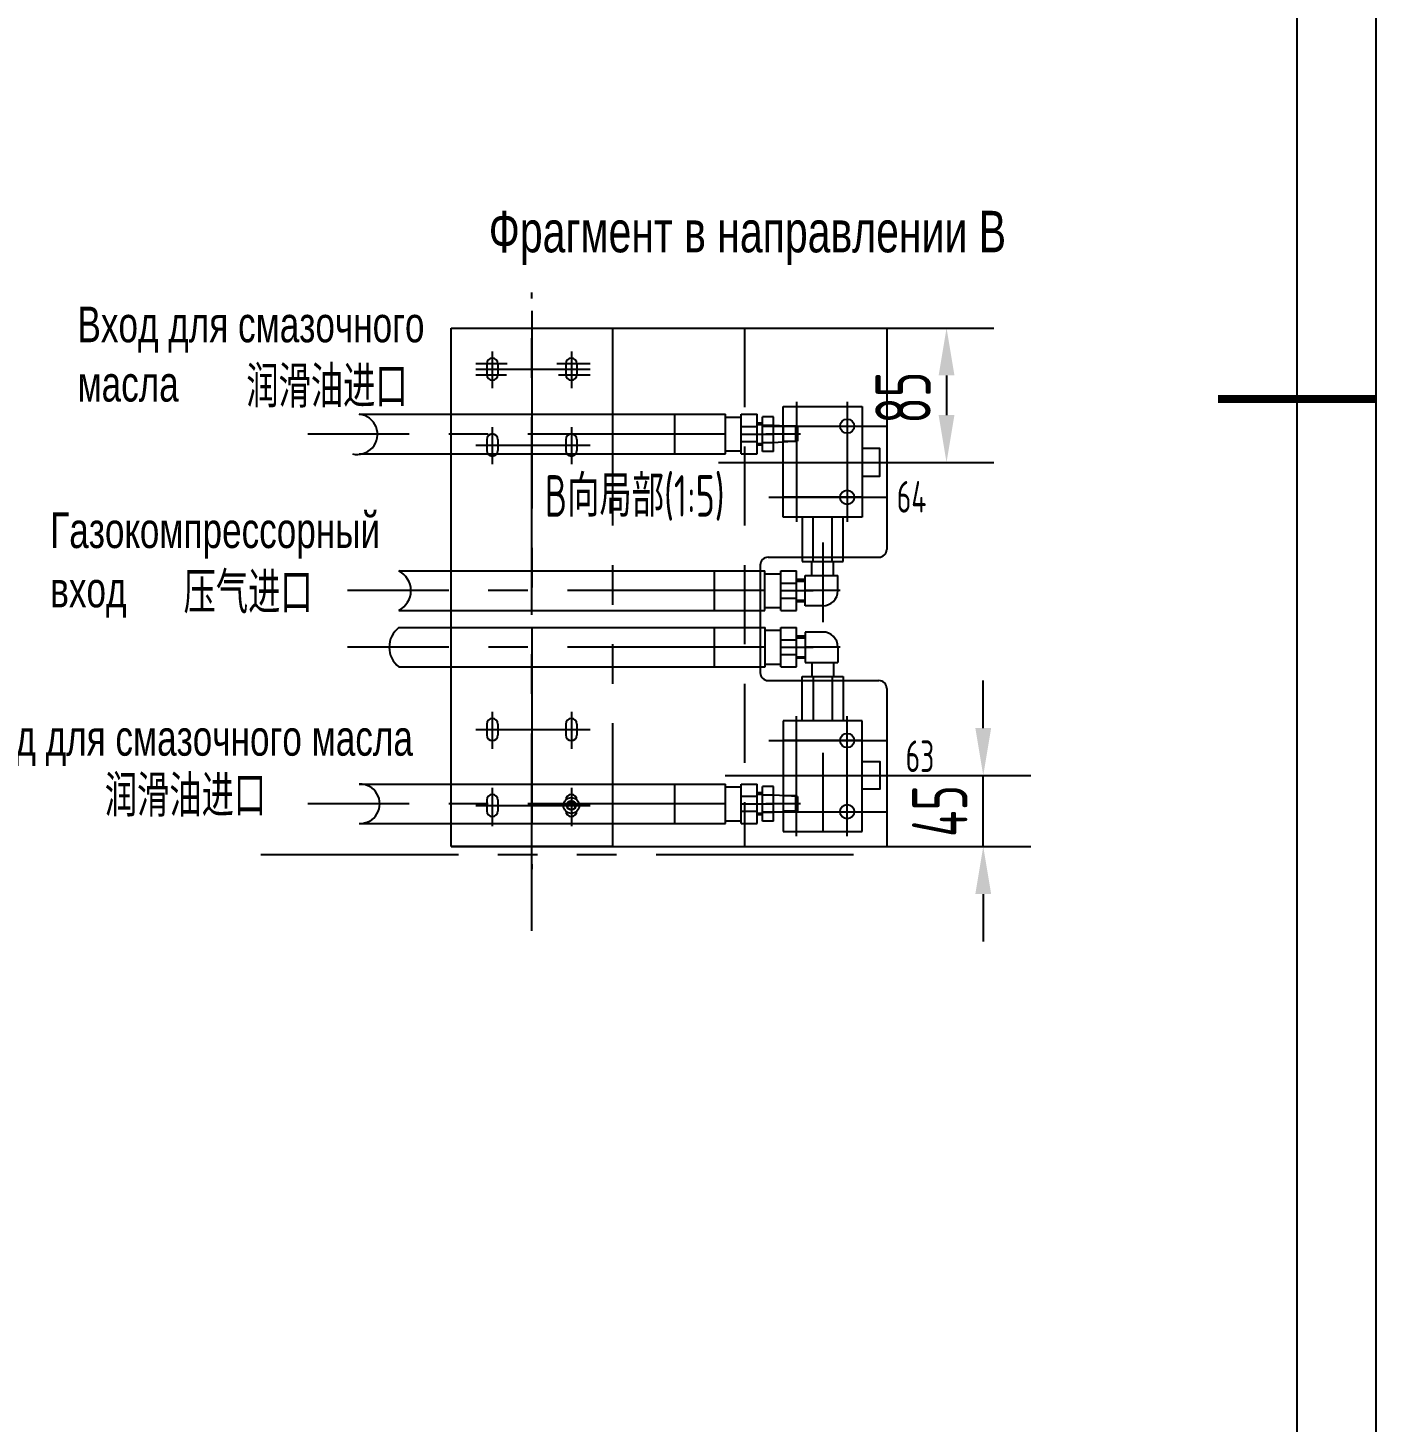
# Model space of a CAD drawing. Header units: millimetres. Extents: x -10 to 16810, y -10 to 11890.
# Drawn here: x 13388 to 16810, y 3351 to 6879 of the extents above; entities that cross this region are included whole.
import ezdxf
from ezdxf.enums import TextEntityAlignment as Align

# ---------------------------------------------------------------- set-up
doc = ezdxf.new("R2010")
doc.units = ezdxf.units.MM
doc.header["$LTSCALE"] = 400
for name, pattern in [('F', [0.75, 0.5, -0.25]), ('G', [2, 1.25, -0.25, 0.25, -0.25]), ('K', [2.5, 1.25, -0.25, 0.25, -0.25, 0.25, -0.25])]:
    doc.linetypes.add(name, pattern=pattern)
for name, color, linetype in [('01', 7, 'Continuous'), ('02', 1, 'Continuous'), ('04', 2, 'F'), ('05', 4, 'G'), ('07', 6, 'K'), ('08', 1, 'Continuous'), ('11', 3, 'Continuous')]:
    doc.layers.add(name, color=color, linetype=linetype)
doc.styles.get("Standard").update_dxf_attribs({"font": 'isocp', "width": 0.707, "bigfont": 'intecad.shx'})
doc.dimstyles.new('副本 (4)INTE', dxfattribs={"dimscale": 40, "dimtxt": 3.5, "dimasz": 3, "dimexe": 3, "dimexo": 0, "dimgap": 1, "dimtad": 1, "dimdec": 3, "dimlfac": 0.125, "dimdsep": 46, "dimtxsty": 'Standard', "dimcen": 0, "dimclrd": 1, "dimclre": 1, "dimclrt": 3, "dimaunit": 1, "dimadec": 0, "dimazin": 0, "dimtfac": 1, "dimtdec": 3, "dimtmove": 0, "dimatfit": 3, "dimfxl": 1, "dimarcsym": 0})

# ---------------------------------------------------------------- blocks, each defined once
blk = doc.blocks.new('*U35')
blk.add_circle((0, 0), 2.86)
at = {"layer": '01'}
for p, q in [((0, 2.86), (-2.48, 1.43)), ((-2.48, 1.43), (-2.48, -1.43)), ((2.48, 1.43), (0, 2.86)), ((2.48, -1.43), (2.48, 1.43)), ((-2.48, -1.43), (0, -2.86)), ((0, -2.86), (2.48, -1.43))]:
    blk.add_line(p, q, dxfattribs=at)
blk.add_circle((0, 0), 5, dxfattribs=at)
at = {"layer": '05'}
for p, q in [((-7.45, 0), (6.61, 0)), ((0, 7.01), (0, -7.43))]:
    blk.add_line(p, q, dxfattribs=at)
blk = doc.blocks.new('*D51')
at = {"layer": '08', "color": 1, "lineweight": -2}
for p, q in [((15561.5, 6119.6), (15832.9, 6119.6)), ((15712.9, 5999.6), (15712.9, 5899.6)), ((15601.5, 5779.6), (15832.9, 5779.6))]:
    blk.add_line(p, q, dxfattribs=at)
at = {"layer": '08', "color": 1}
for points in [[(15692.9, 5999.6), (15732.9, 5999.6), (15712.9, 6119.6)], [(15692.9, 5899.6), (15732.9, 5899.6), (15712.9, 5779.6)]]:
    blk.add_solid(points, dxfattribs=at)
at = {"layer": 'Defpoints', "color": 0}
for p in [(15561.5, 6119.6), (15601.5, 5779.6), (15712.9, 5779.6)]:
    blk.add_point(p, dxfattribs=at)
at = {"layer": '08', "color": 3, "insert": (15602.9, 5943.5), "char_height": 140, "attachment_point": 5, "rotation": 90}
blk.add_mtext('85', dxfattribs=at)
blk = doc.blocks.new('*D52')
at = {"layer": '08', "color": 1, "lineweight": -2}
for p, q in [((15805.8, 5107.6), (15805.8, 5227.6)), ((15584.2, 4987.6), (15925.8, 4987.6)), ((15805.8, 4807.6), (15805.8, 4987.6)), ((15561.5, 4807.6), (15925.8, 4807.6)), ((15805.8, 4687.6), (15805.8, 4567.6))]:
    blk.add_line(p, q, dxfattribs=at)
at = {"layer": '08', "color": 1}
for points in [[(15785.8, 5107.6), (15825.8, 5107.6), (15805.8, 4987.6)], [(15785.8, 4687.6), (15825.8, 4687.6), (15805.8, 4807.6)]]:
    blk.add_solid(points, dxfattribs=at)
at = {"layer": 'Defpoints', "color": 0}
for p in [(15584.2, 4987.6), (15805.8, 4987.6), (15561.5, 4807.6)]:
    blk.add_point(p, dxfattribs=at)
at = {"layer": '08', "color": 3, "insert": (15695.8, 4897.6), "char_height": 140, "attachment_point": 5, "rotation": 90}
blk.add_mtext('45', dxfattribs=at)
blk = doc.blocks.new('*U80')
at = {"layer": '01'}
blk.add_lwpolyline([(415, 5), (415, 292)], dxfattribs=at)
at = {"layer": '01', "const_width": 0.5}
blk.add_lwpolyline([(420, 148.5), (410, 148.5)], dxfattribs=at)
at = {"layer": '02'}
blk.add_lwpolyline([(420, 0), (420, 297)], dxfattribs=at)

msp = doc.modelspace()

# ---------------------------------------------------------------- linework, layer by layer
at = {"layer": '01'}
for p, q in [((14459.5298, 6119.6403), (14867.5298, 6119.6403)), ((14459.5298, 6119.6403), (15561.4639, 6119.6403)), ((14459.5298, 4807.6403), (14459.5298, 6119.6403)), ((14549.5298, 6029.6403), (14549.5298, 6001.6403)), ((14577.5298, 6029.6403), (14577.5298, 6001.6403)), ((14749.5298, 6029.6403), (14749.5298, 6001.6403)), ((14777.5298, 6029.6403), (14777.5298, 6001.6403)), ((14227.0593, 5901.3243), (15153.4639, 5901.3243)), ((15025.4639, 5801.3243), (15025.4639, 5901.3243)), ((15153.4639, 5894.0974), (15193.4639, 5894.0974)), ((15193.4639, 5901.3243), (15233.4639, 5901.3243)), ((15299.4639, 5921.3243), (15499.4639, 5921.3243)), ((15299.4639, 5641.3243), (15299.4639, 5921.3243)), ((15499.4639, 5921.3243), (15499.4639, 5641.3243)), ((15193.4639, 5870.1474), (15233.4639, 5870.1474)), ((15247.4639, 5879.3243), (15233.4639, 5879.3243)), ((15247.4639, 5879.3243), (15236.7399, 5879.3243)), ((15247.4639, 5879.3243), (15236.7399, 5879.3243)), ((15335.4639, 5869.2959), (15275.4639, 5873.2636)), ((15299.4639, 5869.2959), (15299.4639, 5833.3527)), ((15335.4639, 5869.2959), (15335.4639, 5833.3527)), ((14549.5298, 5837.6403), (14549.5298, 5809.6403)), ((14577.5298, 5837.6403), (14577.5298, 5809.6403)), ((14749.5298, 5837.6403), (14749.5298, 5809.6403)), ((14777.5298, 5837.6403), (14777.5298, 5809.6403)), ((15193.4639, 5832.5012), (15233.4639, 5832.5012)), ((15247.4639, 5823.3243), (15233.4639, 5823.3243)), ((15247.4639, 5823.3243), (15236.7399, 5823.3243)), ((15247.4639, 5823.3243), (15236.7399, 5823.3243)), ((15335.4639, 5833.3527), (15275.4639, 5829.385)), ((14227.0593, 5801.3243), (15153.4639, 5801.3243)), ((15153.4639, 5808.5513), (15193.4639, 5808.5513)), ((15193.4639, 5801.3243), (15233.4639, 5801.3243)), ((15499.4639, 5641.3243), (15299.4639, 5641.3243)), ((15451.4639, 5641.3243), (15347.4639, 5641.3243)), ((15347.4639, 5641.3243), (15347.4639, 5529.3243)), ((15375.0347, 5530.3758), (15375.0347, 5641.3243)), ((15423.893, 5530.3758), (15423.893, 5641.3243)), ((15451.4639, 5529.3243), (15451.4639, 5641.3243)), ((15261.4639, 5539.6403), (15541.4639, 5539.6403)), ((14327.0593, 5505.245), (15253.4639, 5505.245)), ((15125.4639, 5405.245), (15125.4639, 5505.245)), ((15241.4639, 5519.6403), (15241.4639, 5247.6403)), ((15293.4639, 5505.245), (15333.4639, 5505.245)), ((15347.4639, 5529.3243), (15451.4639, 5529.3243)), ((15372.243, 5493.7411), (15372.243, 5529.3243)), ((15426.6847, 5493.7411), (15426.6847, 5529.3243)), ((15253.4639, 5498.0181), (15293.4639, 5498.0181)), ((15293.4639, 5474.0681), (15333.4639, 5474.0681)), ((15355.4639, 5483.245), (15333.4639, 5483.245)), ((15355.4639, 5483.245), (15333.4639, 5483.245)), ((15355.4639, 5493.7411), (15437.9599, 5493.7411)), ((15355.4639, 5416.749), (15355.4639, 5493.7411)), ((15437.9599, 5455.245), (15437.9599, 5493.7411)), ((15293.4639, 5436.4219), (15333.4639, 5436.4219)), ((14327.0593, 5405.245), (15253.4639, 5405.245)), ((15253.4639, 5412.472), (15293.4639, 5412.472)), ((15293.4639, 5405.245), (15333.4639, 5405.245)), ((15355.4639, 5427.245), (15333.4639, 5427.245)), ((15355.4639, 5427.245), (15333.4639, 5427.245)), ((15399.4639, 5416.749), (15355.4639, 5416.749)), ((14327.1807, 5362.0356), (15253.5852, 5362.0356)), ((15125.4639, 5262.0356), (15125.4639, 5362.0356)), ((15293.5852, 5362.0356), (15333.5852, 5362.0356)), ((15253.5852, 5354.8087), (15293.5852, 5354.8087)), ((15293.5852, 5330.8587), (15333.5852, 5330.8587)), ((15355.5852, 5340.0356), (15333.5852, 5340.0356)), ((15355.5852, 5340.0356), (15333.5852, 5340.0356)), ((15399.4639, 5350.5317), (15355.4639, 5350.5317)), ((15355.4639, 5350.5317), (15355.4639, 5273.5396)), ((15293.5852, 5293.2125), (15333.5852, 5293.2125)), ((15437.9599, 5312.0356), (15437.9599, 5273.5396)), ((14327.1807, 5262.0356), (15253.5852, 5262.0356)), ((15253.5852, 5269.2626), (15293.5852, 5269.2626)), ((15293.5852, 5262.0356), (15333.5852, 5262.0356)), ((15355.5852, 5284.0356), (15333.5852, 5284.0356)), ((15355.5852, 5284.0356), (15333.5852, 5284.0356)), ((15355.4639, 5273.5396), (15437.9599, 5273.5396)), ((15372.243, 5273.5396), (15372.243, 5237.9563)), ((15426.6847, 5273.5396), (15426.6847, 5237.9563)), ((15261.4639, 5227.6403), (15541.4639, 5227.6403)), ((15347.4639, 5237.9563), (15451.4639, 5237.9563)), ((15347.4639, 5125.9563), (15347.4639, 5237.9563)), ((15375.0347, 5236.9048), (15375.0347, 5125.9563)), ((15423.893, 5236.9048), (15423.893, 5125.9563)), ((15451.4639, 5237.9563), (15451.4639, 5125.9563)), ((14549.5298, 5117.6403), (14549.5298, 5089.6403)), ((14577.5298, 5117.6403), (14577.5298, 5089.6403)), ((14749.5298, 5117.6403), (14749.5298, 5089.6403)), ((14777.5298, 5117.6403), (14777.5298, 5089.6403)), ((15499.4639, 5125.9563), (15299.4639, 5125.9563)), ((15299.4639, 5125.9563), (15299.4639, 4845.9563)), ((15451.4639, 5125.9563), (15347.4639, 5125.9563)), ((15499.4639, 4845.9563), (15499.4639, 5125.9563)), ((14227.0593, 4965.9563), (15153.4639, 4965.9563)), ((15025.4639, 4865.9563), (15025.4639, 4965.9563)), ((15153.4639, 4958.7294), (15193.4639, 4958.7294)), ((15193.4639, 4965.9563), (15233.4639, 4965.9563)), ((15247.4639, 4943.9563), (15233.4639, 4943.9563)), ((15247.4639, 4943.9563), (15236.7399, 4943.9563)), ((15247.4639, 4943.9563), (15236.7399, 4943.9563)), ((14549.5298, 4925.6403), (14549.5298, 4897.6403)), ((14577.5298, 4925.6403), (14577.5298, 4897.6403)), ((15193.4639, 4934.7794), (15233.4639, 4934.7794)), ((15335.4639, 4933.9279), (15275.4639, 4937.8956)), ((15299.4639, 4933.9279), (15299.4639, 4897.9848)), ((15335.4639, 4933.9279), (15335.4639, 4897.9848)), ((15153.4639, 4873.1833), (15193.4639, 4873.1833)), ((15193.4639, 4897.1332), (15233.4639, 4897.1332)), ((15247.4639, 4887.9563), (15233.4639, 4887.9563)), ((15247.4639, 4887.9563), (15236.7399, 4887.9563)), ((15247.4639, 4887.9563), (15236.7399, 4887.9563)), ((15335.4639, 4897.9848), (15275.4639, 4894.017)), ((14227.0593, 4865.9563), (15153.4639, 4865.9563)), ((15193.4639, 4865.9563), (15233.4639, 4865.9563)), ((15299.4639, 4845.9563), (15499.4639, 4845.9563)), ((14867.5298, 4807.6403), (14459.5298, 4807.6403)), ((14459.5298, 4807.6403), (15561.4639, 4807.6403))]:
    msp.add_line(p, q, dxfattribs=at)
at = {"layer": '01', "color": 7, "linetype": 'Continuous'}
for p, q in [((15561.4639, 6119.6403), (15561.4639, 5559.6403)), ((15153.4639, 5801.3243), (15153.4639, 5901.3243)), ((15193.4639, 5801.3243), (15193.4639, 5901.3243)), ((15233.4639, 5801.3243), (15233.4639, 5901.3243)), ((15247.4639, 5807.4457), (15247.4639, 5895.2029)), ((15275.4639, 5895.2029), (15247.4639, 5895.2029)), ((15275.4639, 5807.4457), (15275.4639, 5895.2029)), ((15275.4639, 5873.2636), (15247.4639, 5873.2636)), ((15275.4639, 5829.385), (15247.4639, 5829.385)), ((15275.4639, 5807.4457), (15247.4639, 5807.4457)), ((15253.4639, 5405.245), (15253.4639, 5505.245)), ((15293.4639, 5405.245), (15293.4639, 5505.245)), ((15333.4639, 5405.245), (15333.4639, 5505.245)), ((15253.5852, 5262.0356), (15253.5852, 5362.0356)), ((15293.5852, 5262.0356), (15293.5852, 5362.0356)), ((15333.5852, 5262.0356), (15333.5852, 5362.0356)), ((15561.4639, 5207.6403), (15561.4639, 4807.6403)), ((15153.4639, 4865.9563), (15153.4639, 4965.9563)), ((15193.4639, 4865.9563), (15193.4639, 4965.9563)), ((15233.4639, 4865.9563), (15233.4639, 4965.9563)), ((15247.4639, 4872.0777), (15247.4639, 4959.835)), ((15275.4639, 4959.835), (15247.4639, 4959.835)), ((15275.4639, 4872.0777), (15275.4639, 4959.835)), ((15275.4639, 4937.8956), (15247.4639, 4937.8956)), ((15275.4639, 4894.017), (15247.4639, 4894.017)), ((15275.4639, 4872.0777), (15247.4639, 4872.0777))]:
    msp.add_line(p, q, dxfattribs=at)
at = {"layer": '01'}
for points in [[(15499.4639, 5744.5922), (15544.241, 5744.5922), (15544.241, 5814.6884), (15499.4639, 5814.6884)], [(15499.4639, 5022.6884), (15544.241, 5022.6884), (15544.241, 4952.5922), (15499.4639, 4952.5922)]]:
    msp.add_lwpolyline(points, close=True, dxfattribs=at)
for centre in [(15461.4639, 5871.3243), (15461.4639, 5871.3243), (15461.4639, 5691.3243), (15461.4639, 5691.3243), (15461.4639, 5075.9563), (15461.4639, 5075.9563), (15461.4639, 4895.9563), (15461.4639, 4895.9563)]:
    msp.add_circle(centre, 18, dxfattribs=at)
for centre, radius, start, end in [((14563.5298, 6029.6403), 14, 0, 180), ((14763.5298, 6029.6403), 14, 0, 180), ((14563.5298, 6001.6403), 14, 180, 0), ((14763.5298, 6001.6403), 14, 180, 0), ((14563.5298, 5837.6403), 14, 0, 180), ((14763.5298, 5837.6403), 14, 0, 180), ((14563.5298, 5809.6403), 14, 180, 0), ((14763.5298, 5809.6403), 14, 180, 0), ((15261.4639, 5519.6403), 20, 90, 180), ((15541.4639, 5559.6403), 20, 270, 0), ((15399.4639, 5455.245), 38.4961, 270, 0), ((15399.4639, 5312.0356), 38.4961, 0, 90), ((15261.4639, 5247.6403), 20, 180, 270), ((15541.4639, 5207.6403), 20, 0, 90), ((14563.5298, 5117.6403), 14, 0, 180), ((14763.5298, 5117.6403), 14, 0, 180), ((14563.5298, 5089.6403), 14, 180, 0), ((14763.5298, 5089.6403), 14, 180, 0), ((14563.5298, 4925.6403), 14, 0, 180), ((14763.5298, 4925.6403), 14, 0, 180), ((14563.5298, 4897.6403), 14, 180, 0), ((14763.5298, 4897.6403), 14, 180, 0)]:
    msp.add_arc(centre, radius, start, end, dxfattribs=at)
at = {"layer": '02'}
for p, q in [((15233.4639, 5875.3243), (15247.4639, 5875.3243)), ((15236.7399, 5875.3243), (15247.4639, 5875.3243)), ((15233.4639, 5827.3243), (15247.4639, 5827.3243)), ((15236.7399, 5827.3243), (15247.4639, 5827.3243)), ((15333.4639, 5479.245), (15355.4639, 5479.245)), ((15333.4639, 5431.245), (15355.4639, 5431.245)), ((15333.5852, 5336.0356), (15355.5852, 5336.0356)), ((15333.5852, 5288.0356), (15355.5852, 5288.0356)), ((15233.4639, 4939.9563), (15247.4639, 4939.9563)), ((15236.7399, 4939.9563), (15247.4639, 4939.9563)), ((15233.4639, 4891.9563), (15247.4639, 4891.9563)), ((15236.7399, 4891.9563), (15247.4639, 4891.9563))]:
    msp.add_line(p, q, dxfattribs=at)
for centre, radius, start, end in [((14222.1513, 5850.633), 50.9284, 255.5111323, 84.4697446), ((14301.3925, 5455.245), 56.2031, 297.173067, 62.826933), ((14365.9481, 5312.0828), 63.3058, 127.9011202, 232.2379704), ((14228.6557, 4915.9563), 50.0255, 268.1712856, 91.8287144)]:
    msp.add_arc(centre, radius, start, end, dxfattribs=at)
at = {"layer": '04'}
msp.add_line((15201.4639, 6119.6403), (15201.4639, 4807.6403), dxfattribs=at)
at = {"layer": '04', "color": 2, "linetype": 'F'}
for points in [[(15299.4639, 5833.3159), (15331.5801, 5833.3159), (15331.5801, 5871.3243), (15299.4639, 5871.3243)], [(15299.4639, 4897.9479), (15331.5801, 4897.9479), (15331.5801, 4935.9563), (15299.4639, 4935.9563)]]:
    msp.add_lwpolyline(points, close=True, dxfattribs=at)
at = {"layer": '05', "color": 4, "linetype": 'G'}
for p, q in [((14663.5298, 4594.0559), (14663.5298, 6209.8816)), ((14663.5298, 6163.2098), (14663.5298, 4750.8029)), ((14563.5298, 6060.613), (14563.5298, 5967.3409)), ((14763.5298, 6060.613), (14763.5298, 5967.3409)), ((14521.5747, 6029.6403), (14601.3056, 6029.6403)), ((14521.5747, 6015.6403), (14811.0995, 6015.6403)), ((14521.5747, 6001.6403), (14599.7306, 6001.6403)), ((14726.5234, 6029.6403), (14811.0995, 6029.6403)), ((14731.2486, 6001.6403), (14811.0995, 6001.6403)), ((15333.4639, 5933.3243), (15333.4639, 5629.3243)), ((15333.4639, 5933.3243), (15333.4639, 5629.3243)), ((15461.4639, 5933.3243), (15461.4639, 5629.3243)), ((15461.4639, 5933.3243), (15461.4639, 5629.3243)), ((15461.4639, 5921.3243), (15461.4639, 5641.3243)), ((14563.5298, 5868.613), (14563.5298, 5775.3409)), ((14763.5298, 5868.613), (14763.5298, 5775.3409)), ((15248.3195, 5871.3243), (15561.4639, 5871.3243)), ((15299.4639, 5871.3243), (15499.4639, 5871.3243)), ((14521.5747, 5823.6403), (14811.0995, 5823.6403)), ((15191.4639, 5851.3243), (15275.4639, 5851.3243)), ((15343.3425, 5851.3243), (15255.5852, 5851.3243)), ((15136.2039, 5779.6403), (15601.4639, 5779.6403)), ((15263.1219, 5691.3243), (15561.4639, 5691.3243)), ((15499.4639, 5691.3243), (15299.4639, 5691.3243)), ((15399.4639, 5576.8395), (15399.4639, 5375.8129)), ((15291.4639, 5455.245), (15375.4639, 5455.245)), ((15443.3425, 5455.245), (15355.5852, 5455.245)), ((15291.4639, 5312.0356), (15375.4639, 5312.0356)), ((15291.5852, 5312.0356), (15375.5852, 5312.0356)), ((15443.3425, 5312.0356), (15355.5852, 5312.0356)), ((14563.5298, 5148.613), (14563.5298, 5055.3409)), ((14763.5298, 5148.613), (14763.5298, 5055.3409)), ((15333.4639, 4833.9563), (15333.4639, 5137.9563)), ((15333.4639, 4833.9563), (15333.4639, 5137.9563)), ((15461.4639, 4833.9563), (15461.4639, 5137.9563)), ((15461.4639, 4833.9563), (15461.4639, 5137.9563)), ((15461.4639, 4845.9563), (15461.4639, 5125.9563)), ((14521.5747, 5103.6403), (14811.0995, 5103.6403)), ((15263.1219, 5075.9563), (15561.4639, 5075.9563)), ((15499.4639, 5075.9563), (15299.4639, 5075.9563)), ((15399.4639, 5044.6395), (15399.4639, 4843.613)), ((15152.5661, 4987.6403), (15584.241, 4987.6403)), ((14563.5298, 4956.613), (14563.5298, 4859.3409)), ((14763.5298, 4956.613), (14763.5298, 4859.3409)), ((14521.5747, 4911.6403), (14811.0995, 4911.6403)), ((15191.4639, 4915.9563), (15275.4639, 4915.9563)), ((15343.3425, 4915.9563), (15255.5852, 4915.9563)), ((15343.3425, 4915.9563), (15255.5852, 4915.9563)), ((15248.3195, 4895.9563), (15561.4639, 4895.9563)), ((15299.4639, 4895.9563), (15499.4639, 4895.9563))]:
    msp.add_line(p, q, dxfattribs=at)
at = {"layer": '05'}
for p, q in [((15153.4639, 5851.3243), (14097.1361, 5851.3243)), ((15253.4639, 5455.245), (14197.1361, 5455.245)), ((15253.5852, 5312.0356), (14197.2575, 5312.0356)), ((15153.4639, 4915.9563), (14097.1361, 4915.9563))]:
    msp.add_line(p, q, dxfattribs=at)
at = {"layer": '07', "color": 6, "linetype": 'K'}
for p, q in [((14867.5298, 6119.6403), (14867.5298, 4807.6403)), ((13977.7873, 4787.6403), (15488.9232, 4787.6403))]:
    msp.add_line(p, q, dxfattribs=at)

# ---------------------------------------------------------------- block references
at = {"layer": '01', "xscale": 4, "yscale": 4, "zscale": 4}
msp.add_blockref('*U35', (14763.5298, 4911.6403), dxfattribs=at)
at = {"layer": '02', "xscale": 40, "yscale": 40, "zscale": 40}
msp.add_blockref('*U80', (0, 0), dxfattribs=at)

# ---------------------------------------------------------------- texts
at = {"layer": '02', "attachment_point": 1}
for s, insert, char_height, width in [('{\\fArial|b0|i0|c204|p34;\\C3;Фрагмент в направлении B}', (14554.4069, 6416.2148), 105, 1338.355415), ('{\\fArial|b0|i0|c204|p34;\\C3;Вход для смазочного масла}', (13513.873, 6173.6733), 90, 888.467139), ('{\\fArial|b0|i0|c204|p34;\\C3;Газокомпрессорный вход}', (13445.0016, 5653.0214), 90, 989.750872), ('{\\fArial|b0|i0|c204|p34;\\C3;Вход для смазочного масла}', (13203.5902, 5127.632), 90, 1122.556541)]:
    msp.add_mtext(s, dxfattribs=dict(at, insert=insert, char_height=char_height, width=width))
at = {"layer": '11', "width": 0.707}
for s, p in [('润滑油进口', (13940.9355, 5918.4934)), ('压气进口', (13782.3414, 5397.3389)), ('润滑油进口', (13582.9512, 4883.3063))]:
    msp.add_text(s, height=105, dxfattribs=at).set_placement(p)
msp.add_text('B向局部(1:5)', height=105, dxfattribs=at).set_placement((14696.2397, 5610.9541), align=Align.BOTTOM_LEFT)
at = {"layer": '11', "color": 3, "linetype": 'Continuous', "width": 0.707}
for s, p in [('64', (15586.9496, 5652.6419)), ('63', (15609.3608, 4996.2217))]:
    msp.add_text(s, height=80, dxfattribs=at).set_placement(p)

# ---------------------------------------------------------------- dimensions: what is measured, and where the dimension line sits
at = {"layer": '08'}
for base, p1, p2, text, picture, middle in [((15712.9493, 5779.6403), (15561.4639, 6119.6403), (15601.4639, 5779.6403), '85', '*D51', (15712.9493, 5943.5128)), ((15805.7961, 4987.6403), (15561.4639, 4807.6403), (15584.241, 4987.6403), '45', '*D52', (15805.7961, 4897.6403))]:
    dim = msp.add_linear_dim(base=base, p1=p1, p2=p2, angle=90, text=text, dimstyle='副本 (4)INTE', dxfattribs=at)
    dim.commit()
    dim.dimension.update_dxf_attribs({"geometry": picture, "text_midpoint": middle, "dimtype": 160})

doc.saveas('drawing.dxf')
